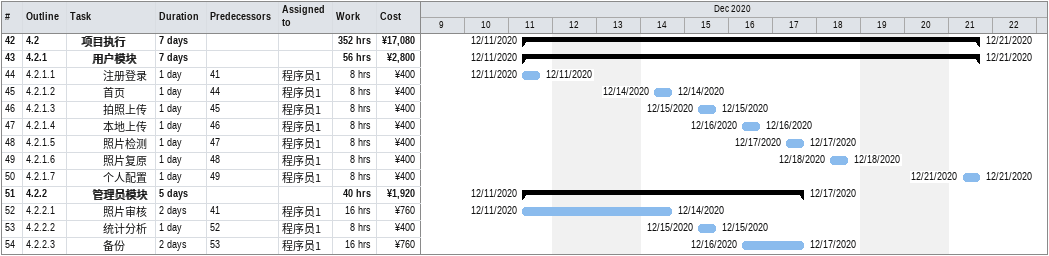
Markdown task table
| ID | WBS | Task | Duration | Start | Finish | Predecessors | Resources | Work (h) | Cost (¥) |
|---|---|---|---|---|---|---|---|---|---|
| 42 | 4.2 | **项目执行** | 7d | 2020-12-11 | 2020-12-21 |  |  | 352 | 17080 |
| 43 | 4.2.1 | **用户模块** | 7d | 2020-12-11 | 2020-12-21 |  |  | 56 | 2800 |
| 44 | 4.2.1.1 | 注册登录 | 1d | 2020-12-11 | 2020-12-11 | 41 | 程序员1 | 8 | 400 |
| 45 | 4.2.1.2 | 首页 | 1d | 2020-12-14 | 2020-12-14 | 44 | 程序员1 | 8 | 400 |
| 46 | 4.2.1.3 | 拍照上传 | 1d | 2020-12-15 | 2020-12-15 | 45 | 程序员1 | 8 | 400 |
| 47 | 4.2.1.4 | 本地上传 | 1d | 2020-12-16 | 2020-12-16 | 46 | 程序员1 | 8 | 400 |
| 48 | 4.2.1.5 | 照片检测 | 1d | 2020-12-17 | 2020-12-17 | 47 | 程序员1 | 8 | 400 |
| 49 | 4.2.1.6 | 照片复原 | 1d | 2020-12-18 | 2020-12-18 | 48 | 程序员1 | 8 | 400 |
| 50 | 4.2.1.7 | 个人配置 | 1d | 2020-12-21 | 2020-12-21 | 49 | 程序员1 | 8 | 400 |
| 51 | 4.2.2 | **管理员模块** | 5d | 2020-12-11 | 2020-12-17 |  |  | 40 | 1920 |
| 52 | 4.2.2.1 | 照片审核 | 2d | 2020-12-11 | 2020-12-14 | 41 | 程序员1 | 16 | 760 |
| 53 | 4.2.2.2 | 统计分析 | 1d | 2020-12-15 | 2020-12-15 | 52 | 程序员1 | 8 | 400 |
| 54 | 4.2.2.3 | 备份 | 2d | 2020-12-16 | 2020-12-17 | 53 | 程序员1 | 16 | 760 |
